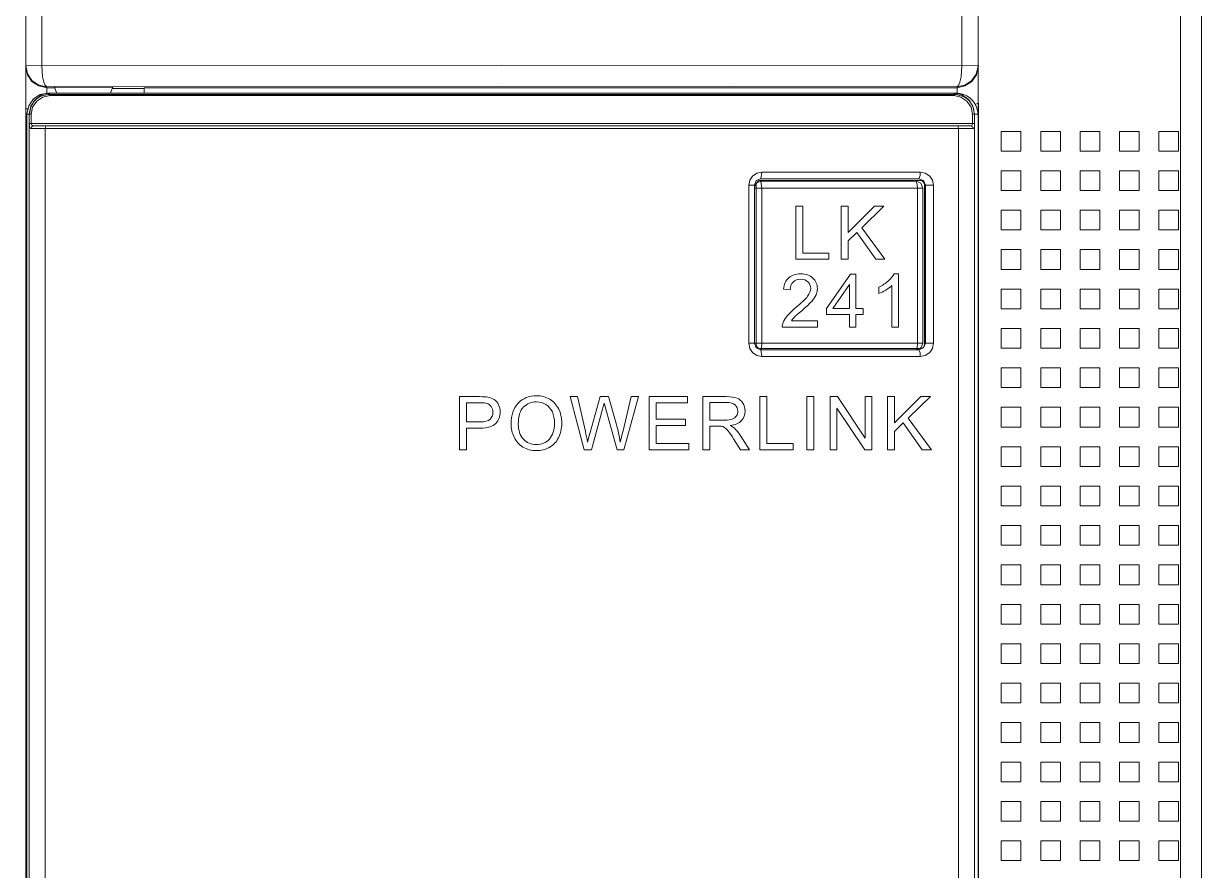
# Model space of a CAD drawing. Header units: millimetres. Extents: x 33157 to 59611, y -29750 to 1750.
# Drawn here: x 54240.39 to 54285.25, y 383.28 to 415.51 of the extents above; entities that cross this region are included whole.
import ezdxf

# ---------------------------------------------------------------- set-up
doc = ezdxf.new("R2010")
doc.units = ezdxf.units.MM
doc.layers.get('0').update_dxf_attribs({"lineweight": 18})

msp = doc.modelspace()

# ---------------------------------------------------------------- linework, layer by layer
at = {"lineweight": 9}
for p, q in [((54240.475, 478.392), (54240.475, 313.67)), ((54241.089, 478.392), (54241.089, 413.909)), ((54276.128, 478.392), (54276.128, 413.909)), ((54276.742, 478.392), (54276.742, 350.976)), ((54284.443, 474.177), (54284.443, 352.724)), ((54285.246, 473.374), (54285.246, 353.206)), ((54276.742, 413.909), (54276.742, 413.871)), ((54276.751, 413.909), (54276.751, 413.871)), ((54241.278, 413.106), (54241.278, 412.86)), ((54275.939, 413.106), (54275.939, 412.86)), ((54244.982, 413.068), (54244.982, 412.86)), ((54276.751, 412.482), (54276.751, 353.206)), ((54240.522, 412.057), (54240.522, 356.759)), ((54240.607, 412.057), (54240.607, 351.24)), ((54240.683, 412.057), (54240.683, 411.707)), ((54276.524, 412.057), (54276.524, 411.707)), ((54276.6, 412.057), (54276.6, 351.24)), ((54276.742, 412.057), (54276.742, 353.763)), ((54241.221, 411.509), (54241.221, 351.24)), ((54275.995, 411.509), (54275.995, 351.24)), ((54268.01, 409.354), (54268.01, 403.344)), ((54268.228, 409.354), (54268.228, 403.344)), ((54268.502, 409.25), (54268.502, 403.344)), ((54274.436, 409.25), (54274.436, 403.344)), ((54274.635, 409.25), (54274.635, 403.344)), ((54274.738, 409.354), (54274.738, 403.344)), ((54275.041, 409.354), (54275.041, 403.344))]:
    msp.add_line(p, q, dxfattribs=at)
for points in [[(54277.625, 410.654), (54278.375, 410.654), (54278.375, 411.404), (54277.625, 411.404)], [(54279.125, 410.654), (54279.875, 410.654), (54279.875, 411.404), (54279.125, 411.404)], [(54280.625, 410.654), (54281.375, 410.654), (54281.375, 411.404), (54280.625, 411.404)], [(54282.125, 410.654), (54282.875, 410.654), (54282.875, 411.404), (54282.125, 411.404)], [(54283.625, 410.654), (54284.375, 410.654), (54284.375, 411.404), (54283.625, 411.404)], [(54277.625, 409.154), (54278.375, 409.154), (54278.375, 409.904), (54277.625, 409.904)], [(54279.125, 409.154), (54279.875, 409.154), (54279.875, 409.904), (54279.125, 409.904)], [(54280.625, 409.154), (54281.375, 409.154), (54281.375, 409.904), (54280.625, 409.904)], [(54282.125, 409.154), (54282.875, 409.154), (54282.875, 409.904), (54282.125, 409.904)], [(54283.625, 409.154), (54284.375, 409.154), (54284.375, 409.904), (54283.625, 409.904)], [(54277.625, 407.654), (54278.375, 407.654), (54278.375, 408.404), (54277.625, 408.404)], [(54279.125, 407.654), (54279.875, 407.654), (54279.875, 408.404), (54279.125, 408.404)], [(54280.625, 407.654), (54281.375, 407.654), (54281.375, 408.404), (54280.625, 408.404)], [(54282.125, 407.654), (54282.875, 407.654), (54282.875, 408.404), (54282.125, 408.404)], [(54283.625, 407.654), (54284.375, 407.654), (54284.375, 408.404), (54283.625, 408.404)], [(54277.625, 406.154), (54278.375, 406.154), (54278.375, 406.904), (54277.625, 406.904)], [(54279.125, 406.154), (54279.875, 406.154), (54279.875, 406.904), (54279.125, 406.904)], [(54280.625, 406.154), (54281.375, 406.154), (54281.375, 406.904), (54280.625, 406.904)], [(54282.125, 406.154), (54282.875, 406.154), (54282.875, 406.904), (54282.125, 406.904)], [(54283.625, 406.154), (54284.375, 406.154), (54284.375, 406.904), (54283.625, 406.904)], [(54277.625, 404.654), (54278.375, 404.654), (54278.375, 405.404), (54277.625, 405.404)], [(54279.125, 404.654), (54279.875, 404.654), (54279.875, 405.404), (54279.125, 405.404)], [(54280.625, 404.654), (54281.375, 404.654), (54281.375, 405.404), (54280.625, 405.404)], [(54282.125, 404.654), (54282.875, 404.654), (54282.875, 405.404), (54282.125, 405.404)], [(54283.625, 404.654), (54284.375, 404.654), (54284.375, 405.404), (54283.625, 405.404)], [(54277.625, 403.154), (54278.375, 403.154), (54278.375, 403.904), (54277.625, 403.904)], [(54279.125, 403.154), (54279.875, 403.154), (54279.875, 403.904), (54279.125, 403.904)], [(54280.625, 403.154), (54281.375, 403.154), (54281.375, 403.904), (54280.625, 403.904)], [(54282.125, 403.154), (54282.875, 403.154), (54282.875, 403.904), (54282.125, 403.904)], [(54283.625, 403.154), (54284.375, 403.154), (54284.375, 403.904), (54283.625, 403.904)], [(54277.625, 401.654), (54278.375, 401.654), (54278.375, 402.404), (54277.625, 402.404)], [(54279.125, 401.654), (54279.875, 401.654), (54279.875, 402.404), (54279.125, 402.404)], [(54280.625, 401.654), (54281.375, 401.654), (54281.375, 402.404), (54280.625, 402.404)], [(54282.125, 401.654), (54282.875, 401.654), (54282.875, 402.404), (54282.125, 402.404)], [(54283.625, 401.654), (54284.375, 401.654), (54284.375, 402.404), (54283.625, 402.404)], [(54277.625, 400.154), (54278.375, 400.154), (54278.375, 400.904), (54277.625, 400.904)], [(54279.125, 400.154), (54279.875, 400.154), (54279.875, 400.904), (54279.125, 400.904)], [(54280.625, 400.154), (54281.375, 400.154), (54281.375, 400.904), (54280.625, 400.904)], [(54282.125, 400.154), (54282.875, 400.154), (54282.875, 400.904), (54282.125, 400.904)], [(54283.625, 400.154), (54284.375, 400.154), (54284.375, 400.904), (54283.625, 400.904)], [(54277.625, 398.654), (54278.375, 398.654), (54278.375, 399.404), (54277.625, 399.404)], [(54279.125, 398.654), (54279.875, 398.654), (54279.875, 399.404), (54279.125, 399.404)], [(54280.625, 398.654), (54281.375, 398.654), (54281.375, 399.404), (54280.625, 399.404)], [(54282.125, 398.654), (54282.875, 398.654), (54282.875, 399.404), (54282.125, 399.404)], [(54283.625, 398.654), (54284.375, 398.654), (54284.375, 399.404), (54283.625, 399.404)], [(54277.625, 397.154), (54278.375, 397.154), (54278.375, 397.904), (54277.625, 397.904)], [(54279.125, 397.154), (54279.875, 397.154), (54279.875, 397.904), (54279.125, 397.904)], [(54280.625, 397.154), (54281.375, 397.154), (54281.375, 397.904), (54280.625, 397.904)], [(54282.125, 397.154), (54282.875, 397.154), (54282.875, 397.904), (54282.125, 397.904)], [(54283.625, 397.154), (54284.375, 397.154), (54284.375, 397.904), (54283.625, 397.904)], [(54277.625, 395.654), (54278.375, 395.654), (54278.375, 396.404), (54277.625, 396.404)], [(54279.125, 395.654), (54279.875, 395.654), (54279.875, 396.404), (54279.125, 396.404)], [(54280.625, 395.654), (54281.375, 395.654), (54281.375, 396.404), (54280.625, 396.404)], [(54282.125, 395.654), (54282.875, 395.654), (54282.875, 396.404), (54282.125, 396.404)], [(54283.625, 395.654), (54284.375, 395.654), (54284.375, 396.404), (54283.625, 396.404)], [(54277.625, 394.154), (54278.375, 394.154), (54278.375, 394.904), (54277.625, 394.904)], [(54279.125, 394.154), (54279.875, 394.154), (54279.875, 394.904), (54279.125, 394.904)], [(54280.625, 394.154), (54281.375, 394.154), (54281.375, 394.904), (54280.625, 394.904)], [(54282.125, 394.154), (54282.875, 394.154), (54282.875, 394.904), (54282.125, 394.904)], [(54283.625, 394.154), (54284.375, 394.154), (54284.375, 394.904), (54283.625, 394.904)], [(54277.625, 392.654), (54278.375, 392.654), (54278.375, 393.404), (54277.625, 393.404)], [(54279.125, 392.654), (54279.875, 392.654), (54279.875, 393.404), (54279.125, 393.404)], [(54280.625, 392.654), (54281.375, 392.654), (54281.375, 393.404), (54280.625, 393.404)], [(54282.125, 392.654), (54282.875, 392.654), (54282.875, 393.404), (54282.125, 393.404)], [(54283.625, 392.654), (54284.375, 392.654), (54284.375, 393.404), (54283.625, 393.404)], [(54277.625, 391.154), (54278.375, 391.154), (54278.375, 391.904), (54277.625, 391.904)], [(54279.125, 391.154), (54279.875, 391.154), (54279.875, 391.904), (54279.125, 391.904)], [(54280.625, 391.154), (54281.375, 391.154), (54281.375, 391.904), (54280.625, 391.904)], [(54282.125, 391.154), (54282.875, 391.154), (54282.875, 391.904), (54282.125, 391.904)], [(54283.625, 391.154), (54284.375, 391.154), (54284.375, 391.904), (54283.625, 391.904)], [(54277.625, 389.654), (54278.375, 389.654), (54278.375, 390.404), (54277.625, 390.404)], [(54279.125, 389.654), (54279.875, 389.654), (54279.875, 390.404), (54279.125, 390.404)], [(54280.625, 389.654), (54281.375, 389.654), (54281.375, 390.404), (54280.625, 390.404)], [(54282.125, 389.654), (54282.875, 389.654), (54282.875, 390.404), (54282.125, 390.404)], [(54283.625, 389.654), (54284.375, 389.654), (54284.375, 390.404), (54283.625, 390.404)], [(54277.625, 388.154), (54278.375, 388.154), (54278.375, 388.904), (54277.625, 388.904)], [(54279.125, 388.154), (54279.875, 388.154), (54279.875, 388.904), (54279.125, 388.904)], [(54280.625, 388.154), (54281.375, 388.154), (54281.375, 388.904), (54280.625, 388.904)], [(54282.125, 388.154), (54282.875, 388.154), (54282.875, 388.904), (54282.125, 388.904)], [(54283.625, 388.154), (54284.375, 388.154), (54284.375, 388.904), (54283.625, 388.904)], [(54277.625, 386.654), (54278.375, 386.654), (54278.375, 387.404), (54277.625, 387.404)], [(54279.125, 386.654), (54279.875, 386.654), (54279.875, 387.404), (54279.125, 387.404)], [(54280.625, 386.654), (54281.375, 386.654), (54281.375, 387.404), (54280.625, 387.404)], [(54282.125, 386.654), (54282.875, 386.654), (54282.875, 387.404), (54282.125, 387.404)], [(54283.625, 386.654), (54284.375, 386.654), (54284.375, 387.404), (54283.625, 387.404)], [(54277.625, 385.154), (54278.375, 385.154), (54278.375, 385.904), (54277.625, 385.904)], [(54279.125, 385.154), (54279.875, 385.154), (54279.875, 385.904), (54279.125, 385.904)], [(54280.625, 385.154), (54281.375, 385.154), (54281.375, 385.904), (54280.625, 385.904)], [(54282.125, 385.154), (54282.875, 385.154), (54282.875, 385.904), (54282.125, 385.904)], [(54283.625, 385.154), (54284.375, 385.154), (54284.375, 385.904), (54283.625, 385.904)], [(54277.625, 383.654), (54278.375, 383.654), (54278.375, 384.404), (54277.625, 384.404)], [(54279.125, 383.654), (54279.875, 383.654), (54279.875, 384.404), (54279.125, 384.404)], [(54280.625, 383.654), (54281.375, 383.654), (54281.375, 384.404), (54280.625, 384.404)], [(54282.125, 383.654), (54282.875, 383.654), (54282.875, 384.404), (54282.125, 384.404)], [(54283.625, 383.654), (54284.375, 383.654), (54284.375, 384.404), (54283.625, 384.404)]]:
    msp.add_lwpolyline(points, close=True)
for points in [[(54258.608, 413.928), (54258.608, 413.928), (54240.475, 413.909), (54240.475, 413.909)], [(54240.541, 413.559), (54240.541, 413.559), (54240.475, 413.871), (54240.475, 413.871)], [(54258.608, 413.928), (54258.608, 413.928), (54276.742, 413.909), (54276.742, 413.909)], [(54241.278, 413.068), (54241.278, 413.068), (54240.976, 413.134), (54240.976, 413.134)], [(54258.608, 413.125), (54258.608, 413.125), (54241.278, 413.106), (54241.278, 413.106)], [(54275.939, 413.106), (54275.939, 413.106), (54258.608, 413.125), (54258.608, 413.125)], [(54241.316, 412.86), (54241.316, 412.86), (54275.92, 412.86), (54275.92, 412.86)], [(54275.825, 412.765), (54275.825, 412.765), (54241.392, 412.765), (54241.392, 412.765)], [(54241.401, 412.803), (54241.401, 412.803), (54275.816, 412.803), (54275.816, 412.803)], [(54241.571, 413.068), (54241.571, 413.068), (54241.278, 413.068), (54241.278, 413.068)], [(54241.344, 412.803), (54241.344, 412.803), (54241.325, 412.803), (54241.325, 412.803)], [(54241.344, 412.803), (54241.344, 412.803), (54241.382, 412.85), (54241.382, 412.85)], [(54241.344, 412.803), (54241.344, 412.803), (54241.401, 412.803), (54241.401, 412.803)], [(54241.382, 412.85), (54241.382, 412.85), (54241.41, 412.86), (54241.41, 412.86)], [(54241.392, 412.765), (54241.392, 412.765), (54241.401, 412.803), (54241.401, 412.803)], [(54243.792, 413.087), (54243.792, 413.087), (54241.571, 413.087), (54241.571, 413.087)], [(54241.571, 413.087), (54241.571, 413.087), (54241.666, 412.85), (54241.666, 412.85)], [(54243.697, 412.85), (54243.697, 412.85), (54243.792, 413.087), (54243.792, 413.087)], [(54243.792, 413.039), (54243.792, 413.039), (54244.982, 413.039), (54244.982, 413.039)], [(54275.939, 413.068), (54275.939, 413.068), (54244.982, 413.068), (54244.982, 413.068)], [(54275.835, 412.85), (54275.835, 412.85), (54275.806, 412.86), (54275.806, 412.86)], [(54275.816, 412.803), (54275.816, 412.803), (54275.844, 412.803), (54275.844, 412.803)], [(54275.825, 412.765), (54275.825, 412.765), (54275.816, 412.803), (54275.816, 412.803)], [(54275.872, 412.803), (54275.872, 412.803), (54275.835, 412.85), (54275.835, 412.85)], [(54275.844, 412.803), (54275.844, 412.803), (54275.872, 412.803), (54275.872, 412.803)], [(54275.91, 412.803), (54275.91, 412.803), (54275.872, 412.803), (54275.872, 412.803)], [(54240.475, 412.265), (54240.475, 412.265), (54240.551, 412.265), (54240.551, 412.265)], [(54276.628, 412.425), (54276.628, 412.425), (54276.742, 412.482), (54276.742, 412.482)], [(54240.522, 412.057), (54240.522, 412.057), (54240.683, 412.057), (54240.683, 412.057)], [(54276.524, 412.057), (54276.524, 412.057), (54276.742, 412.057), (54276.742, 412.057)], [(54240.664, 411.509), (54240.664, 411.509), (54276.553, 411.509), (54276.553, 411.509)], [(54240.683, 411.707), (54240.683, 411.707), (54276.6, 411.707), (54276.6, 411.707)], [(54240.758, 411.613), (54240.758, 411.613), (54276.458, 411.613), (54276.458, 411.613)], [(54240.617, 411.707), (54240.617, 411.707), (54240.683, 411.707), (54240.683, 411.707)], [(54241.24, 411.613), (54241.24, 411.613), (54241.221, 411.509), (54241.221, 411.509)], [(54275.967, 411.613), (54275.967, 411.613), (54275.995, 411.509), (54275.995, 411.509)], [(54268.474, 409.6), (54268.474, 409.6), (54274.483, 409.6), (54274.483, 409.6)], [(54268.511, 409.855), (54268.511, 409.855), (54268.474, 409.6), (54268.474, 409.6)], [(54268.511, 409.855), (54268.511, 409.855), (54274.54, 409.855), (54274.54, 409.855)], [(54268.01, 409.354), (54268.01, 409.354), (54268.228, 409.354), (54268.228, 409.354)], [(54268.228, 409.25), (54268.228, 409.25), (54274.635, 409.25), (54274.635, 409.25)], [(54274.379, 409.505), (54274.379, 409.505), (54268.474, 409.505), (54268.474, 409.505)], [(54268.502, 409.25), (54268.502, 409.25), (54268.474, 409.505), (54268.474, 409.505)], [(54275.041, 409.354), (54275.041, 409.354), (54274.738, 409.354), (54274.738, 409.354)], [(54268.01, 403.344), (54268.01, 403.344), (54268.228, 403.344), (54268.228, 403.344)], [(54268.228, 403.344), (54268.228, 403.344), (54274.635, 403.344), (54274.635, 403.344)], [(54268.502, 403.344), (54268.502, 403.344), (54268.492, 403.165), (54268.492, 403.165)], [(54274.436, 403.344), (54274.436, 403.344), (54274.417, 403.165), (54274.417, 403.165)], [(54275.041, 403.344), (54275.041, 403.344), (54274.738, 403.344), (54274.738, 403.344)], [(54274.483, 403.089), (54274.483, 403.089), (54268.474, 403.089), (54268.474, 403.089)], [(54268.474, 403.089), (54268.474, 403.089), (54274.379, 403.089), (54274.379, 403.089)], [(54268.492, 403.165), (54268.492, 403.165), (54268.474, 403.089), (54268.474, 403.089)], [(54268.511, 402.844), (54268.511, 402.844), (54268.474, 403.089), (54268.474, 403.089)], [(54274.54, 402.844), (54274.54, 402.844), (54268.511, 402.844), (54268.511, 402.844)], [(54274.398, 403.099), (54274.398, 403.099), (54274.379, 403.089), (54274.379, 403.089)], [(54274.417, 403.165), (54274.417, 403.165), (54274.398, 403.099), (54274.398, 403.099)]]:
    msp.add_open_spline(points, degree=3, dxfattribs=at)
for points, knots in [([(54240.475, 413.909), (54240.475, 413.909), (54240.541, 413.597), (54240.541, 413.597), (54240.541, 413.597), (54240.711, 413.342), (54240.711, 413.342), (54240.711, 413.342), (54240.976, 413.162), (54240.976, 413.162), (54240.976, 413.162), (54241.278, 413.106), (54241.278, 413.106)], [0, 0, 0, 0, 149555.89846, 149555.89846, 149555.89846, 299111.79692, 299111.79692, 299111.79692, 448667.69538, 448667.69538, 448667.69538, 598223.593841, 598223.593841, 598223.593841, 598223.593841]), ([(54240.541, 413.559), (54240.541, 413.559), (54240.711, 413.304), (54240.711, 413.304), (54240.711, 413.304), (54240.976, 413.134), (54240.976, 413.134)], [0, 0, 0, 0, 168660.752947, 168660.752947, 168660.752947, 337321.505894, 337321.505894, 337321.505894, 337321.505894]), ([(54241.278, 413.106), (54241.278, 413.106), (54241.203, 413.181), (54241.203, 413.181), (54241.203, 413.181), (54241.165, 413.276), (54241.165, 413.276), (54241.165, 413.276), (54241.117, 413.484), (54241.117, 413.484), (54241.117, 413.484), (54241.089, 413.909), (54241.089, 413.909)], [0, 0, 0, 0, 149557.893324, 149557.893324, 149557.893324, 299115.786647, 299115.786647, 299115.786647, 448673.679971, 448673.679971, 448673.679971, 598231.573295, 598231.573295, 598231.573295, 598231.573295]), ([(54275.939, 413.068), (54275.939, 413.068), (54276.241, 413.134), (54276.241, 413.134), (54276.241, 413.134), (54276.506, 413.304), (54276.506, 413.304), (54276.506, 413.304), (54276.676, 413.559), (54276.676, 413.559), (54276.676, 413.559), (54276.742, 413.871), (54276.742, 413.871)], [0, 0, 0, 0, 149654.997707, 149654.997707, 149654.997707, 299309.995414, 299309.995414, 299309.995414, 448964.993121, 448964.993121, 448964.993121, 598619.990828, 598619.990828, 598619.990828, 598619.990828]), ([(54275.939, 413.106), (54275.939, 413.106), (54276.231, 413.162), (54276.231, 413.162), (54276.231, 413.162), (54276.487, 413.332), (54276.487, 413.332), (54276.487, 413.332), (54276.666, 413.578), (54276.666, 413.578), (54276.666, 413.578), (54276.742, 413.871), (54276.742, 413.871)], [0, 0, 0, 0, 149654.948535, 149654.948535, 149654.948535, 299309.897071, 299309.897071, 299309.897071, 448964.845606, 448964.845606, 448964.845606, 598619.794142, 598619.794142, 598619.794142, 598619.794142]), ([(54276.128, 413.909), (54276.128, 413.909), (54276.099, 413.484), (54276.099, 413.484), (54276.099, 413.484), (54276.052, 413.276), (54276.052, 413.276), (54276.052, 413.276), (54276.014, 413.172), (54276.014, 413.172), (54276.014, 413.172), (54275.939, 413.106), (54275.939, 413.106)], [0, 0, 0, 0, 149653.797498, 149653.797498, 149653.797498, 299307.594996, 299307.594996, 299307.594996, 448961.392494, 448961.392494, 448961.392494, 598615.189992, 598615.189992, 598615.189992, 598615.189992]), ([(54241.41, 412.86), (54241.41, 412.86), (54241.108, 412.803), (54241.108, 412.803), (54241.108, 412.803), (54240.843, 412.624), (54240.843, 412.624), (54240.843, 412.624), (54240.673, 412.369), (54240.673, 412.369), (54240.673, 412.369), (54240.607, 412.057), (54240.607, 412.057)], [0, 0, 0, 0, 149557.648392, 149557.648392, 149557.648392, 299115.296784, 299115.296784, 299115.296784, 448672.945176, 448672.945176, 448672.945176, 598230.593568, 598230.593568, 598230.593568, 598230.593568]), ([(54240.617, 412.057), (54240.617, 412.057), (54240.664, 412.34), (54240.664, 412.34), (54240.664, 412.34), (54240.815, 412.586), (54240.815, 412.586), (54240.815, 412.586), (54241.042, 412.747), (54241.042, 412.747), (54241.042, 412.747), (54241.325, 412.803), (54241.325, 412.803)], [0, 0, 0, 0, 149557.677217, 149557.677217, 149557.677217, 299115.354433, 299115.354433, 299115.354433, 448673.03165, 448673.03165, 448673.03165, 598230.708867, 598230.708867, 598230.708867, 598230.708867]), ([(54241.392, 412.765), (54241.392, 412.765), (54241.127, 412.709), (54241.127, 412.709), (54241.127, 412.709), (54240.9, 412.558), (54240.9, 412.558), (54240.9, 412.558), (54240.74, 412.331), (54240.74, 412.331), (54240.74, 412.331), (54240.683, 412.057), (54240.683, 412.057)], [0, 0, 0, 0, 149557.940825, 149557.940825, 149557.940825, 299115.88165, 299115.88165, 299115.88165, 448673.822475, 448673.822475, 448673.822475, 598231.7633, 598231.7633, 598231.7633, 598231.7633]), ([(54241.316, 412.86), (54241.316, 412.86), (54241.023, 412.803), (54241.023, 412.803), (54241.023, 412.803), (54240.768, 412.643), (54240.768, 412.643)], [0, 0, 0, 0, 168662.535996, 168662.535996, 168662.535996, 337325.071993, 337325.071993, 337325.071993, 337325.071993]), ([(54276.6, 412.057), (54276.6, 412.057), (54276.543, 412.369), (54276.543, 412.369), (54276.543, 412.369), (54276.373, 412.624), (54276.373, 412.624), (54276.373, 412.624), (54276.109, 412.803), (54276.109, 412.803), (54276.109, 412.803), (54275.806, 412.86), (54275.806, 412.86)], [0, 0, 0, 0, 149655.950209, 149655.950209, 149655.950209, 299311.900418, 299311.900418, 299311.900418, 448967.850627, 448967.850627, 448967.850627, 598623.800836, 598623.800836, 598623.800836, 598623.800836]), ([(54276.524, 412.057), (54276.524, 412.057), (54276.477, 412.331), (54276.477, 412.331), (54276.477, 412.331), (54276.317, 412.558), (54276.317, 412.558), (54276.317, 412.558), (54276.09, 412.709), (54276.09, 412.709), (54276.09, 412.709), (54275.825, 412.765), (54275.825, 412.765)], [0, 0, 0, 0, 149655.960314, 149655.960314, 149655.960314, 299311.920628, 299311.920628, 299311.920628, 448967.880941, 448967.880941, 448967.880941, 598623.841255, 598623.841255, 598623.841255, 598623.841255]), ([(54275.91, 412.803), (54275.91, 412.803), (54276.184, 412.737), (54276.184, 412.737), (54276.184, 412.737), (54276.411, 412.576), (54276.411, 412.576), (54276.411, 412.576), (54276.553, 412.331), (54276.553, 412.331), (54276.553, 412.331), (54276.6, 412.057), (54276.6, 412.057)], [0, 0, 0, 0, 149655.711407, 149655.711407, 149655.711407, 299311.422814, 299311.422814, 299311.422814, 448967.134221, 448967.134221, 448967.134221, 598622.845628, 598622.845628, 598622.845628, 598622.845628]), ([(54276.742, 412.057), (54276.742, 412.057), (54276.723, 412.198), (54276.723, 412.198), (54276.723, 412.198), (54276.685, 412.331), (54276.685, 412.331), (54276.685, 412.331), (54276.619, 412.463), (54276.619, 412.463), (54276.619, 412.463), (54276.534, 412.576), (54276.534, 412.576), (54276.534, 412.576), (54276.439, 412.671), (54276.439, 412.671), (54276.439, 412.671), (54276.317, 412.756), (54276.317, 412.756), (54276.317, 412.756), (54276.194, 412.813), (54276.194, 412.813), (54276.194, 412.813), (54276.052, 412.85), (54276.052, 412.85), (54276.052, 412.85), (54275.92, 412.86), (54275.92, 412.86)], [0, 0, 0, 0, 139058.611844, 139058.611844, 139058.611844, 278117.223689, 278117.223689, 278117.223689, 417175.835533, 417175.835533, 417175.835533, 556234.447377, 556234.447377, 556234.447377, 695293.059222, 695293.059222, 695293.059222, 834351.671066, 834351.671066, 834351.671066, 973410.28291, 973410.28291, 973410.28291, 1112468.894755, 1112468.894755, 1112468.894755, 1251527.506599, 1251527.506599, 1251527.506599, 1251527.506599]), ([(54240.522, 412.057), (54240.522, 412.057), (54240.588, 412.378), (54240.588, 412.378), (54240.588, 412.378), (54240.768, 412.643), (54240.768, 412.643)], [0, 0, 0, 0, 168662.012401, 168662.012401, 168662.012401, 337324.024802, 337324.024802, 337324.024802, 337324.024802]), ([(54240.617, 411.707), (54240.617, 411.707), (54240.617, 411.594), (54240.617, 411.594), (54240.617, 411.594), (54240.626, 411.546), (54240.626, 411.546), (54240.626, 411.546), (54240.664, 411.509), (54240.664, 411.509)], [0, 0, 0, 0, 155995.310716, 155995.310716, 155995.310716, 311990.621432, 311990.621432, 311990.621432, 467985.932148, 467985.932148, 467985.932148, 467985.932148]), ([(54240.758, 411.613), (54240.758, 411.613), (54240.692, 411.575), (54240.692, 411.575), (54240.692, 411.575), (54240.664, 411.509), (54240.664, 411.509)], [0, 0, 0, 0, 168663.679671, 168663.679671, 168663.679671, 337327.359341, 337327.359341, 337327.359341, 337327.359341]), ([(54240.683, 411.707), (54240.683, 411.707), (54240.702, 411.641), (54240.702, 411.641), (54240.702, 411.641), (54240.758, 411.613), (54240.758, 411.613)], [0, 0, 0, 0, 168663.600963, 168663.600963, 168663.600963, 337327.201927, 337327.201927, 337327.201927, 337327.201927]), ([(54276.458, 411.613), (54276.458, 411.613), (54276.515, 411.641), (54276.515, 411.641), (54276.515, 411.641), (54276.524, 411.707), (54276.524, 411.707)], [0, 0, 0, 0, 168775.358152, 168775.358152, 168775.358152, 337550.716304, 337550.716304, 337550.716304, 337550.716304]), ([(54276.458, 411.613), (54276.458, 411.613), (54276.524, 411.575), (54276.524, 411.575), (54276.524, 411.575), (54276.553, 411.509), (54276.553, 411.509)], [0, 0, 0, 0, 168775.471452, 168775.471452, 168775.471452, 337550.942904, 337550.942904, 337550.942904, 337550.942904]), ([(54276.553, 411.509), (54276.553, 411.509), (54276.591, 411.546), (54276.591, 411.546), (54276.591, 411.546), (54276.6, 411.594), (54276.6, 411.594), (54276.6, 411.594), (54276.6, 411.707), (54276.6, 411.707)], [0, 0, 0, 0, 156099.232645, 156099.232645, 156099.232645, 312198.465291, 312198.465291, 312198.465291, 468297.697936, 468297.697936, 468297.697936, 468297.697936]), ([(54268.01, 409.354), (54268.01, 409.354), (54268.048, 409.543), (54268.048, 409.543), (54268.048, 409.543), (54268.152, 409.704), (54268.152, 409.704), (54268.152, 409.704), (54268.313, 409.817), (54268.313, 409.817), (54268.313, 409.817), (54268.511, 409.855), (54268.511, 409.855)], [0, 0, 0, 0, 149637.409555, 149637.409555, 149637.409555, 299274.81911, 299274.81911, 299274.81911, 448912.228664, 448912.228664, 448912.228664, 598549.638219, 598549.638219, 598549.638219, 598549.638219]), ([(54268.474, 409.6), (54268.474, 409.6), (54268.294, 409.534), (54268.294, 409.534), (54268.294, 409.534), (54268.228, 409.354), (54268.228, 409.354)], [0, 0, 0, 0, 168752.8977, 168752.8977, 168752.8977, 337505.7954, 337505.7954, 337505.7954, 337505.7954]), ([(54274.54, 409.855), (54274.54, 409.855), (54274.531, 409.723), (54274.531, 409.723), (54274.531, 409.723), (54274.483, 409.6), (54274.483, 409.6)], [0, 0, 0, 0, 168771.992824, 168771.992824, 168771.992824, 337543.985648, 337543.985648, 337543.985648, 337543.985648]), ([(54274.738, 409.354), (54274.738, 409.354), (54274.663, 409.534), (54274.663, 409.534), (54274.663, 409.534), (54274.483, 409.6), (54274.483, 409.6)], [0, 0, 0, 0, 168772.698376, 168772.698376, 168772.698376, 337545.396751, 337545.396751, 337545.396751, 337545.396751]), ([(54274.54, 409.855), (54274.54, 409.855), (54274.729, 409.817), (54274.729, 409.817), (54274.729, 409.817), (54274.899, 409.704), (54274.899, 409.704), (54274.899, 409.704), (54275.003, 409.543), (54275.003, 409.543), (54275.003, 409.543), (54275.041, 409.354), (54275.041, 409.354)], [0, 0, 0, 0, 149655.717513, 149655.717513, 149655.717513, 299311.435027, 299311.435027, 299311.435027, 448967.15254, 448967.15254, 448967.15254, 598622.870054, 598622.870054, 598622.870054, 598622.870054]), ([(54268.474, 409.505), (54268.474, 409.505), (54268.313, 409.449), (54268.313, 409.449), (54268.313, 409.449), (54268.228, 409.307), (54268.228, 409.307)], [0, 0, 0, 0, 168753.084672, 168753.084672, 168753.084672, 337506.169343, 337506.169343, 337506.169343, 337506.169343]), ([(54274.635, 409.25), (54274.635, 409.25), (54274.559, 409.43), (54274.559, 409.43), (54274.559, 409.43), (54274.379, 409.505), (54274.379, 409.505)], [0, 0, 0, 0, 168772.532278, 168772.532278, 168772.532278, 337545.064555, 337545.064555, 337545.064555, 337545.064555]), ([(54274.436, 409.25), (54274.436, 409.25), (54274.427, 409.383), (54274.427, 409.383), (54274.427, 409.383), (54274.379, 409.505), (54274.379, 409.505)], [0, 0, 0, 0, 168772.290848, 168772.290848, 168772.290848, 337544.581696, 337544.581696, 337544.581696, 337544.581696]), ([(54268.511, 402.844), (54268.511, 402.844), (54268.313, 402.881), (54268.313, 402.881), (54268.313, 402.881), (54268.152, 402.985), (54268.152, 402.985), (54268.152, 402.985), (54268.048, 403.146), (54268.048, 403.146), (54268.048, 403.146), (54268.01, 403.344), (54268.01, 403.344)], [0, 0, 0, 0, 149646.662496, 149646.662496, 149646.662496, 299293.324992, 299293.324992, 299293.324992, 448939.987488, 448939.987488, 448939.987488, 598586.649985, 598586.649985, 598586.649985, 598586.649985]), ([(54268.228, 403.344), (54268.228, 403.344), (54268.294, 403.165), (54268.294, 403.165), (54268.294, 403.165), (54268.474, 403.089), (54268.474, 403.089)], [0, 0, 0, 0, 168762.669472, 168762.669472, 168762.669472, 337525.338944, 337525.338944, 337525.338944, 337525.338944]), ([(54274.379, 403.089), (54274.379, 403.089), (54274.559, 403.165), (54274.559, 403.165), (54274.559, 403.165), (54274.635, 403.344), (54274.635, 403.344)], [0, 0, 0, 0, 168782.149655, 168782.149655, 168782.149655, 337564.29931, 337564.29931, 337564.29931, 337564.29931]), ([(54274.483, 403.089), (54274.483, 403.089), (54274.663, 403.165), (54274.663, 403.165), (54274.663, 403.165), (54274.738, 403.344), (54274.738, 403.344)], [0, 0, 0, 0, 168782.47412, 168782.47412, 168782.47412, 337564.948239, 337564.948239, 337564.948239, 337564.948239]), ([(54275.041, 403.344), (54275.041, 403.344), (54275.003, 403.146), (54275.003, 403.146), (54275.003, 403.146), (54274.899, 402.985), (54274.899, 402.985), (54274.899, 402.985), (54274.729, 402.881), (54274.729, 402.881), (54274.729, 402.881), (54274.54, 402.844), (54274.54, 402.844)], [0, 0, 0, 0, 149664.977719, 149664.977719, 149664.977719, 299329.955439, 299329.955439, 299329.955439, 448994.933158, 448994.933158, 448994.933158, 598659.910877, 598659.910877, 598659.910877, 598659.910877]), ([(54274.54, 402.844), (54274.54, 402.844), (54274.531, 402.976), (54274.531, 402.976), (54274.531, 402.976), (54274.483, 403.089), (54274.483, 403.089)], [0, 0, 0, 0, 168782.509258, 168782.509258, 168782.509258, 337565.018517, 337565.018517, 337565.018517, 337565.018517])]:
    msp.add_open_spline(points, degree=3, knots=knots, dxfattribs=at)
for points, knots in [([(54268.432, 409.536), (54268.432, 409.536), (54274.558, 409.536), (54274.558, 409.536), (54274.633, 409.536), (54274.695, 409.464), (54274.695, 409.376), (54274.695, 409.376), (54274.695, 403.296), (54274.695, 403.296), (54274.695, 403.208), (54274.633, 403.136), (54274.558, 403.136), (54274.558, 403.136), (54268.432, 403.136), (54268.432, 403.136), (54268.357, 403.136), (54268.295, 403.208), (54268.295, 403.296), (54268.295, 403.296), (54268.295, 409.376), (54268.295, 409.376), (54268.295, 409.464), (54268.357, 409.536), (54268.432, 409.536)], [0, 0, 0, 0, 140081.753271, 140081.753271, 140081.753271, 280163.506543, 280163.506543, 280163.506543, 420245.259814, 420245.259814, 420245.259814, 560327.013086, 560327.013086, 560327.013086, 700408.766357, 700408.766357, 700408.766357, 840490.519629, 840490.519629, 840490.519629, 980572.2729, 980572.2729, 980572.2729, 1120654.026171, 1120654.026171, 1120654.026171, 1120654.026171]), ([(54269.797, 406.538), (54269.797, 406.538), (54269.797, 408.559), (54269.797, 408.559), (54269.797, 408.559), (54270.065, 408.559), (54270.065, 408.559), (54270.065, 408.559), (54270.065, 406.775), (54270.065, 406.775), (54270.065, 406.775), (54271.058, 406.775), (54271.058, 406.775), (54271.058, 406.775), (54271.058, 406.538), (54271.058, 406.538), (54271.058, 406.538), (54269.797, 406.538), (54269.797, 406.538)], [0, 0, 0, 0, 143270.717759, 143270.717759, 143270.717759, 286541.435519, 286541.435519, 286541.435519, 429812.153278, 429812.153278, 429812.153278, 573082.871037, 573082.871037, 573082.871037, 716353.588797, 716353.588797, 716353.588797, 859624.306556, 859624.306556, 859624.306556, 859624.306556]), ([(54271.523, 406.538), (54271.523, 406.538), (54271.523, 408.559), (54271.523, 408.559), (54271.523, 408.559), (54271.791, 408.559), (54271.791, 408.559), (54271.791, 408.559), (54271.791, 407.557), (54271.791, 407.557), (54271.791, 407.557), (54272.795, 408.559), (54272.795, 408.559), (54272.795, 408.559), (54273.157, 408.559), (54273.157, 408.559), (54273.157, 408.559), (54272.309, 407.739), (54272.309, 407.739), (54272.309, 407.739), (54273.194, 406.538), (54273.194, 406.538), (54273.194, 406.538), (54272.841, 406.538), (54272.841, 406.538), (54272.841, 406.538), (54272.122, 407.558), (54272.122, 407.558), (54272.122, 407.558), (54271.791, 407.238), (54271.791, 407.238), (54271.791, 407.238), (54271.791, 406.538), (54271.791, 406.538), (54271.791, 406.538), (54271.523, 406.538), (54271.523, 406.538)], [0, 0, 0, 0, 136901.402316, 136901.402316, 136901.402316, 273802.804632, 273802.804632, 273802.804632, 410704.206948, 410704.206948, 410704.206948, 547605.609265, 547605.609265, 547605.609265, 684507.011581, 684507.011581, 684507.011581, 821408.413897, 821408.413897, 821408.413897, 958309.816213, 958309.816213, 958309.816213, 1095211.218529, 1095211.218529, 1095211.218529, 1232112.620845, 1232112.620845, 1232112.620845, 1369014.023161, 1369014.023161, 1369014.023161, 1505915.425477, 1505915.425477, 1505915.425477, 1642816.827794, 1642816.827794, 1642816.827794, 1642816.827794]), ([(54270.623, 404.192), (54270.623, 404.192), (54270.623, 403.955), (54270.623, 403.955), (54270.623, 403.955), (54269.286, 403.955), (54269.286, 403.955), (54269.284, 404.015), (54269.294, 404.072), (54269.315, 404.128), (54269.349, 404.218), (54269.404, 404.308), (54269.48, 404.396), (54269.556, 404.484), (54269.664, 404.586), (54269.804, 404.701), (54270.023, 404.881), (54270.172, 405.024), (54270.249, 405.129), (54270.327, 405.234), (54270.366, 405.334), (54270.366, 405.428), (54270.366, 405.526), (54270.331, 405.609), (54270.261, 405.677), (54270.19, 405.744), (54270.098, 405.778), (54269.985, 405.778), (54269.865, 405.778), (54269.769, 405.742), (54269.697, 405.671), (54269.625, 405.6), (54269.589, 405.501), (54269.588, 405.375), (54269.588, 405.375), (54269.334, 405.4), (54269.334, 405.4), (54269.351, 405.59), (54269.417, 405.735), (54269.531, 405.835), (54269.645, 405.934), (54269.798, 405.984), (54269.99, 405.984), (54270.184, 405.984), (54270.338, 405.93), (54270.451, 405.823), (54270.564, 405.715), (54270.62, 405.581), (54270.62, 405.422), (54270.62, 405.342), (54270.604, 405.262), (54270.571, 405.184), (54270.538, 405.105), (54270.483, 405.023), (54270.406, 404.937), (54270.329, 404.851), (54270.201, 404.732), (54270.024, 404.581), (54269.874, 404.456), (54269.779, 404.371), (54269.736, 404.327), (54269.694, 404.282), (54269.659, 404.237), (54269.631, 404.192), (54269.631, 404.192), (54270.623, 404.192), (54270.623, 404.192)], [0, 0, 0, 0, 134003.859962, 134003.859962, 134003.859962, 268007.719924, 268007.719924, 268007.719924, 402011.579887, 402011.579887, 402011.579887, 536015.439849, 536015.439849, 536015.439849, 670019.299811, 670019.299811, 670019.299811, 804023.159773, 804023.159773, 804023.159773, 938027.019735, 938027.019735, 938027.019735, 1072030.879697, 1072030.879697, 1072030.879697, 1206034.73966, 1206034.73966, 1206034.73966, 1340038.599622, 1340038.599622, 1340038.599622, 1474042.459584, 1474042.459584, 1474042.459584, 1608046.319546, 1608046.319546, 1608046.319546, 1742050.179508, 1742050.179508, 1742050.179508, 1876054.03947, 1876054.03947, 1876054.03947, 2010057.899433, 2010057.899433, 2010057.899433, 2144061.759395, 2144061.759395, 2144061.759395, 2278065.619357, 2278065.619357, 2278065.619357, 2412069.479319, 2412069.479319, 2412069.479319, 2546073.339281, 2546073.339281, 2546073.339281, 2680077.199244, 2680077.199244, 2680077.199244, 2814081.059206, 2814081.059206, 2814081.059206, 2948084.919168, 2948084.919168, 2948084.919168, 2948084.919168]), ([(54271.842, 403.955), (54271.842, 403.955), (54271.842, 404.438), (54271.842, 404.438), (54271.842, 404.438), (54270.964, 404.438), (54270.964, 404.438), (54270.964, 404.438), (54270.964, 404.666), (54270.964, 404.666), (54270.964, 404.666), (54271.887, 405.976), (54271.887, 405.976), (54271.887, 405.976), (54272.09, 405.976), (54272.09, 405.976), (54272.09, 405.976), (54272.09, 404.666), (54272.09, 404.666), (54272.09, 404.666), (54272.364, 404.666), (54272.364, 404.666), (54272.364, 404.666), (54272.364, 404.438), (54272.364, 404.438), (54272.364, 404.438), (54272.09, 404.438), (54272.09, 404.438), (54272.09, 404.438), (54272.09, 403.955), (54272.09, 403.955), (54272.09, 403.955), (54271.842, 403.955), (54271.842, 403.955)], [0, 0, 0, 0, 137503.693251, 137503.693251, 137503.693251, 275007.386502, 275007.386502, 275007.386502, 412511.079753, 412511.079753, 412511.079753, 550014.773004, 550014.773004, 550014.773004, 687518.466255, 687518.466255, 687518.466255, 825022.159506, 825022.159506, 825022.159506, 962525.852757, 962525.852757, 962525.852757, 1100029.546008, 1100029.546008, 1100029.546008, 1237533.23926, 1237533.23926, 1237533.23926, 1375036.932511, 1375036.932511, 1375036.932511, 1512540.625762, 1512540.625762, 1512540.625762, 1512540.625762]), ([(54273.706, 403.955), (54273.706, 403.955), (54273.458, 403.955), (54273.458, 403.955), (54273.458, 403.955), (54273.458, 405.536), (54273.458, 405.536), (54273.398, 405.479), (54273.32, 405.422), (54273.223, 405.365), (54273.126, 405.308), (54273.038, 405.265), (54272.961, 405.237), (54272.961, 405.237), (54272.961, 405.477), (54272.961, 405.477), (54273.1, 405.542), (54273.221, 405.621), (54273.325, 405.714), (54273.429, 405.807), (54273.503, 405.897), (54273.546, 405.984), (54273.546, 405.984), (54273.706, 405.984), (54273.706, 405.984), (54273.706, 405.984), (54273.706, 403.955), (54273.706, 403.955)], [0, 0, 0, 0, 139057.23405, 139057.23405, 139057.23405, 278114.468101, 278114.468101, 278114.468101, 417171.702151, 417171.702151, 417171.702151, 556228.936201, 556228.936201, 556228.936201, 695286.170251, 695286.170251, 695286.170251, 834343.404302, 834343.404302, 834343.404302, 973400.638352, 973400.638352, 973400.638352, 1112457.872402, 1112457.872402, 1112457.872402, 1251515.106453, 1251515.106453, 1251515.106453, 1251515.106453]), ([(54271.842, 404.666), (54271.842, 404.666), (54271.842, 405.575), (54271.842, 405.575), (54271.842, 405.575), (54271.208, 404.666), (54271.208, 404.666), (54271.208, 404.666), (54271.842, 404.666), (54271.842, 404.666)], [0, 0, 0, 0, 156091.152894, 156091.152894, 156091.152894, 312182.305787, 312182.305787, 312182.305787, 468273.458681, 468273.458681, 468273.458681, 468273.458681]), ([(54266.254, 399.289), (54266.254, 399.289), (54266.254, 401.31), (54266.254, 401.31), (54266.254, 401.31), (54267.15, 401.31), (54267.15, 401.31), (54267.33, 401.31), (54267.467, 401.292), (54267.561, 401.255), (54267.654, 401.219), (54267.729, 401.155), (54267.785, 401.063), (54267.841, 400.972), (54267.869, 400.87), (54267.869, 400.759), (54267.869, 400.616), (54267.822, 400.495), (54267.729, 400.396), (54267.637, 400.298), (54267.494, 400.236), (54267.3, 400.209), (54267.371, 400.175), (54267.425, 400.141), (54267.461, 400.109), (54267.539, 400.037), (54267.613, 399.947), (54267.682, 399.839), (54267.682, 399.839), (54268.032, 399.289), (54268.032, 399.289), (54268.032, 399.289), (54267.698, 399.289), (54267.698, 399.289), (54267.698, 399.289), (54267.431, 399.71), (54267.431, 399.71), (54267.353, 399.831), (54267.289, 399.924), (54267.238, 399.989), (54267.188, 400.053), (54267.142, 400.098), (54267.102, 400.124), (54267.063, 400.149), (54267.022, 400.167), (54266.981, 400.177), (54266.951, 400.183), (54266.901, 400.187), (54266.832, 400.187), (54266.832, 400.187), (54266.523, 400.187), (54266.523, 400.187), (54266.523, 400.187), (54266.523, 399.289), (54266.523, 399.289), (54266.523, 399.289), (54266.254, 399.289), (54266.254, 399.289)], [0, 0, 0, 0, 134561.316849, 134561.316849, 134561.316849, 269122.633698, 269122.633698, 269122.633698, 403683.950548, 403683.950548, 403683.950548, 538245.267397, 538245.267397, 538245.267397, 672806.584246, 672806.584246, 672806.584246, 807367.901095, 807367.901095, 807367.901095, 941929.217944, 941929.217944, 941929.217944, 1076490.534793, 1076490.534793, 1076490.534793, 1211051.851643, 1211051.851643, 1211051.851643, 1345613.168492, 1345613.168492, 1345613.168492, 1480174.485341, 1480174.485341, 1480174.485341, 1614735.80219, 1614735.80219, 1614735.80219, 1749297.119039, 1749297.119039, 1749297.119039, 1883858.435888, 1883858.435888, 1883858.435888, 2018419.752738, 2018419.752738, 2018419.752738, 2152981.069587, 2152981.069587, 2152981.069587, 2287542.386436, 2287542.386436, 2287542.386436, 2422103.703285, 2422103.703285, 2422103.703285, 2556665.020134, 2556665.020134, 2556665.020134, 2556665.020134]), ([(54256.998, 399.289), (54256.998, 399.289), (54256.998, 401.31), (54256.998, 401.31), (54256.998, 401.31), (54257.761, 401.31), (54257.761, 401.31), (54257.895, 401.31), (54257.997, 401.303), (54258.068, 401.291), (54258.168, 401.274), (54258.251, 401.243), (54258.318, 401.196), (54258.385, 401.15), (54258.44, 401.085), (54258.48, 401.002), (54258.521, 400.919), (54258.542, 400.827), (54258.542, 400.727), (54258.542, 400.555), (54258.487, 400.41), (54258.377, 400.292), (54258.268, 400.172), (54258.07, 400.113), (54257.784, 400.113), (54257.784, 400.113), (54257.266, 400.113), (54257.266, 400.113), (54257.266, 400.113), (54257.266, 399.289), (54257.266, 399.289), (54257.266, 399.289), (54256.998, 399.289), (54256.998, 399.289)], [0, 0, 0, 0, 137472.894143, 137472.894143, 137472.894143, 274945.788286, 274945.788286, 274945.788286, 412418.682429, 412418.682429, 412418.682429, 549891.576572, 549891.576572, 549891.576572, 687364.470715, 687364.470715, 687364.470715, 824837.364858, 824837.364858, 824837.364858, 962310.259001, 962310.259001, 962310.259001, 1099783.153145, 1099783.153145, 1099783.153145, 1237256.047288, 1237256.047288, 1237256.047288, 1374728.941431, 1374728.941431, 1374728.941431, 1512201.835574, 1512201.835574, 1512201.835574, 1512201.835574]), ([(54257.266, 400.35), (54257.266, 400.35), (54257.788, 400.35), (54257.788, 400.35), (54257.961, 400.35), (54258.083, 400.382), (54258.156, 400.447), (54258.229, 400.511), (54258.265, 400.601), (54258.265, 400.719), (54258.265, 400.803), (54258.244, 400.875), (54258.201, 400.935), (54258.158, 400.996), (54258.102, 401.036), (54258.032, 401.055), (54257.987, 401.067), (54257.904, 401.073), (54257.783, 401.073), (54257.783, 401.073), (54257.266, 401.073), (54257.266, 401.073), (54257.266, 401.073), (54257.266, 400.35), (54257.266, 400.35)], [0, 0, 0, 0, 140064.090563, 140064.090563, 140064.090563, 280128.181126, 280128.181126, 280128.181126, 420192.271689, 420192.271689, 420192.271689, 560256.362252, 560256.362252, 560256.362252, 700320.452815, 700320.452815, 700320.452815, 840384.543378, 840384.543378, 840384.543378, 980448.633941, 980448.633941, 980448.633941, 1120512.724504, 1120512.724504, 1120512.724504, 1120512.724504]), ([(54258.955, 400.273), (54258.955, 400.608), (54259.046, 400.87), (54259.226, 401.06), (54259.406, 401.249), (54259.638, 401.344), (54259.923, 401.344), (54260.11, 401.344), (54260.278, 401.299), (54260.428, 401.21), (54260.578, 401.121), (54260.692, 400.997), (54260.77, 400.838), (54260.849, 400.679), (54260.888, 400.498), (54260.888, 400.296), (54260.888, 400.092), (54260.847, 399.908), (54260.764, 399.747), (54260.681, 399.585), (54260.564, 399.463), (54260.413, 399.38), (54260.261, 399.297), (54260.097, 399.255), (54259.922, 399.255), (54259.731, 399.255), (54259.562, 399.301), (54259.411, 399.393), (54259.262, 399.485), (54259.148, 399.61), (54259.071, 399.769), (54258.994, 399.927), (54258.955, 400.095), (54258.955, 400.273)], [0, 0, 0, 0, 137479.714474, 137479.714474, 137479.714474, 274959.428947, 274959.428947, 274959.428947, 412439.143421, 412439.143421, 412439.143421, 549918.857894, 549918.857894, 549918.857894, 687398.572368, 687398.572368, 687398.572368, 824878.286841, 824878.286841, 824878.286841, 962358.001315, 962358.001315, 962358.001315, 1099837.715789, 1099837.715789, 1099837.715789, 1237317.430262, 1237317.430262, 1237317.430262, 1374797.144736, 1374797.144736, 1374797.144736, 1512276.859209, 1512276.859209, 1512276.859209, 1512276.859209]), ([(54259.232, 400.268), (54259.232, 400.025), (54259.297, 399.833), (54259.428, 399.694), (54259.559, 399.554), (54259.723, 399.484), (54259.92, 399.484), (54260.122, 399.484), (54260.287, 399.554), (54260.417, 399.696), (54260.547, 399.837), (54260.612, 400.037), (54260.612, 400.297), (54260.612, 400.461), (54260.584, 400.604), (54260.529, 400.727), (54260.473, 400.849), (54260.392, 400.944), (54260.285, 401.011), (54260.178, 401.078), (54260.058, 401.112), (54259.925, 401.112), (54259.736, 401.112), (54259.573, 401.047), (54259.436, 400.918), (54259.3, 400.788), (54259.232, 400.571), (54259.232, 400.268)], [0, 0, 0, 0, 139029.389725, 139029.389725, 139029.389725, 278058.779451, 278058.779451, 278058.779451, 417088.169176, 417088.169176, 417088.169176, 556117.558901, 556117.558901, 556117.558901, 695146.948626, 695146.948626, 695146.948626, 834176.338352, 834176.338352, 834176.338352, 973205.728077, 973205.728077, 973205.728077, 1112235.117802, 1112235.117802, 1112235.117802, 1251264.507527, 1251264.507527, 1251264.507527, 1251264.507527]), ([(54261.738, 399.289), (54261.738, 399.289), (54261.206, 401.31), (54261.206, 401.31), (54261.206, 401.31), (54261.483, 401.31), (54261.483, 401.31), (54261.483, 401.31), (54261.786, 399.985), (54261.786, 399.985), (54261.819, 399.846), (54261.848, 399.708), (54261.873, 399.572), (54261.926, 399.787), (54261.957, 399.911), (54261.966, 399.944), (54261.966, 399.944), (54262.348, 401.31), (54262.348, 401.31), (54262.348, 401.31), (54262.67, 401.31), (54262.67, 401.31), (54262.67, 401.31), (54262.96, 400.287), (54262.96, 400.287), (54263.031, 400.033), (54263.084, 399.794), (54263.118, 399.572), (54263.144, 399.699), (54263.179, 399.846), (54263.221, 400.011), (54263.221, 400.011), (54263.536, 401.31), (54263.536, 401.31), (54263.536, 401.31), (54263.805, 401.31), (54263.805, 401.31), (54263.805, 401.31), (54263.252, 399.289), (54263.252, 399.289), (54263.252, 399.289), (54262.992, 399.289), (54262.992, 399.289), (54262.992, 399.289), (54262.568, 400.829), (54262.568, 400.829), (54262.532, 400.958), (54262.51, 401.037), (54262.502, 401.066), (54262.479, 400.974), (54262.459, 400.895), (54262.441, 400.829), (54262.441, 400.829), (54262.017, 399.289), (54262.017, 399.289), (54262.017, 399.289), (54261.738, 399.289), (54261.738, 399.289)], [0, 0, 0, 0, 134546.543957, 134546.543957, 134546.543957, 269093.087914, 269093.087914, 269093.087914, 403639.631871, 403639.631871, 403639.631871, 538186.175829, 538186.175829, 538186.175829, 672732.719786, 672732.719786, 672732.719786, 807279.263743, 807279.263743, 807279.263743, 941825.8077, 941825.8077, 941825.8077, 1076372.351657, 1076372.351657, 1076372.351657, 1210918.895614, 1210918.895614, 1210918.895614, 1345465.439571, 1345465.439571, 1345465.439571, 1480011.983529, 1480011.983529, 1480011.983529, 1614558.527486, 1614558.527486, 1614558.527486, 1749105.071443, 1749105.071443, 1749105.071443, 1883651.6154, 1883651.6154, 1883651.6154, 2018198.159357, 2018198.159357, 2018198.159357, 2152744.703314, 2152744.703314, 2152744.703314, 2287291.247272, 2287291.247272, 2287291.247272, 2421837.791229, 2421837.791229, 2421837.791229, 2556384.335186, 2556384.335186, 2556384.335186, 2556384.335186]), ([(54264.215, 399.289), (54264.215, 399.289), (54264.215, 401.31), (54264.215, 401.31), (54264.215, 401.31), (54265.674, 401.31), (54265.674, 401.31), (54265.674, 401.31), (54265.674, 401.073), (54265.674, 401.073), (54265.674, 401.073), (54264.483, 401.073), (54264.483, 401.073), (54264.483, 401.073), (54264.483, 400.452), (54264.483, 400.452), (54264.483, 400.452), (54265.598, 400.452), (54265.598, 400.452), (54265.598, 400.452), (54265.598, 400.215), (54265.598, 400.215), (54265.598, 400.215), (54264.483, 400.215), (54264.483, 400.215), (54264.483, 400.215), (54264.483, 399.526), (54264.483, 399.526), (54264.483, 399.526), (54265.722, 399.526), (54265.722, 399.526), (54265.722, 399.526), (54265.722, 399.289), (54265.722, 399.289), (54265.722, 399.289), (54264.215, 399.289), (54264.215, 399.289)], [0, 0, 0, 0, 136891.482427, 136891.482427, 136891.482427, 273782.964853, 273782.964853, 273782.964853, 410674.44728, 410674.44728, 410674.44728, 547565.929706, 547565.929706, 547565.929706, 684457.412133, 684457.412133, 684457.412133, 821348.894559, 821348.894559, 821348.894559, 958240.376986, 958240.376986, 958240.376986, 1095131.859412, 1095131.859412, 1095131.859412, 1232023.341839, 1232023.341839, 1232023.341839, 1368914.824265, 1368914.824265, 1368914.824265, 1505806.306692, 1505806.306692, 1505806.306692, 1642697.789118, 1642697.789118, 1642697.789118, 1642697.789118]), ([(54266.523, 400.418), (54266.523, 400.418), (54267.096, 400.418), (54267.096, 400.418), (54267.219, 400.418), (54267.314, 400.431), (54267.382, 400.456), (54267.451, 400.481), (54267.503, 400.522), (54267.539, 400.577), (54267.574, 400.633), (54267.592, 400.693), (54267.592, 400.759), (54267.592, 400.854), (54267.558, 400.933), (54267.489, 400.995), (54267.42, 401.056), (54267.31, 401.087), (54267.161, 401.087), (54267.161, 401.087), (54266.523, 401.087), (54266.523, 401.087), (54266.523, 401.087), (54266.523, 400.418), (54266.523, 400.418)], [0, 0, 0, 0, 140088.403847, 140088.403847, 140088.403847, 280176.807693, 280176.807693, 280176.807693, 420265.21154, 420265.21154, 420265.21154, 560353.615387, 560353.615387, 560353.615387, 700442.019233, 700442.019233, 700442.019233, 840530.42308, 840530.42308, 840530.42308, 980618.826927, 980618.826927, 980618.826927, 1120707.230774, 1120707.230774, 1120707.230774, 1120707.230774]), ([(54268.432, 399.289), (54268.432, 399.289), (54268.432, 401.31), (54268.432, 401.31), (54268.432, 401.31), (54268.7, 401.31), (54268.7, 401.31), (54268.7, 401.31), (54268.7, 399.526), (54268.7, 399.526), (54268.7, 399.526), (54269.694, 399.526), (54269.694, 399.526), (54269.694, 399.526), (54269.694, 399.289), (54269.694, 399.289), (54269.694, 399.289), (54268.432, 399.289), (54268.432, 399.289)], [0, 0, 0, 0, 143276.605282, 143276.605282, 143276.605282, 286553.210564, 286553.210564, 286553.210564, 429829.815846, 429829.815846, 429829.815846, 573106.421128, 573106.421128, 573106.421128, 716383.02641, 716383.02641, 716383.02641, 859659.631692, 859659.631692, 859659.631692, 859659.631692]), ([(54270.215, 399.289), (54270.215, 399.289), (54270.215, 401.31), (54270.215, 401.31), (54270.215, 401.31), (54270.483, 401.31), (54270.483, 401.31), (54270.483, 401.31), (54270.483, 399.289), (54270.483, 399.289), (54270.483, 399.289), (54270.215, 399.289), (54270.215, 399.289)], [0, 0, 0, 0, 149653.354677, 149653.354677, 149653.354677, 299306.709354, 299306.709354, 299306.709354, 448960.064032, 448960.064032, 448960.064032, 598613.418709, 598613.418709, 598613.418709, 598613.418709]), ([(54271.108, 399.289), (54271.108, 399.289), (54271.108, 401.31), (54271.108, 401.31), (54271.108, 401.31), (54271.383, 401.31), (54271.383, 401.31), (54271.383, 401.31), (54272.443, 399.724), (54272.443, 399.724), (54272.443, 399.724), (54272.443, 401.31), (54272.443, 401.31), (54272.443, 401.31), (54272.7, 401.31), (54272.7, 401.31), (54272.7, 401.31), (54272.7, 399.289), (54272.7, 399.289), (54272.7, 399.289), (54272.425, 399.289), (54272.425, 399.289), (54272.425, 399.289), (54271.365, 400.875), (54271.365, 400.875), (54271.365, 400.875), (54271.365, 399.289), (54271.365, 399.289), (54271.365, 399.289), (54271.108, 399.289), (54271.108, 399.289)], [0, 0, 0, 0, 138184.260876, 138184.260876, 138184.260876, 276368.521752, 276368.521752, 276368.521752, 414552.782628, 414552.782628, 414552.782628, 552737.043504, 552737.043504, 552737.043504, 690921.30438, 690921.30438, 690921.30438, 829105.565256, 829105.565256, 829105.565256, 967289.826131, 967289.826131, 967289.826131, 1105474.087007, 1105474.087007, 1105474.087007, 1243658.347883, 1243658.347883, 1243658.347883, 1381842.608759, 1381842.608759, 1381842.608759, 1381842.608759]), ([(54273.295, 399.289), (54273.295, 399.289), (54273.295, 401.31), (54273.295, 401.31), (54273.295, 401.31), (54273.563, 401.31), (54273.563, 401.31), (54273.563, 401.31), (54273.563, 400.308), (54273.563, 400.308), (54273.563, 400.308), (54274.566, 401.31), (54274.566, 401.31), (54274.566, 401.31), (54274.929, 401.31), (54274.929, 401.31), (54274.929, 401.31), (54274.081, 400.49), (54274.081, 400.49), (54274.081, 400.49), (54274.965, 399.289), (54274.965, 399.289), (54274.965, 399.289), (54274.613, 399.289), (54274.613, 399.289), (54274.613, 399.289), (54273.893, 400.309), (54273.893, 400.309), (54273.893, 400.309), (54273.563, 399.989), (54273.563, 399.989), (54273.563, 399.989), (54273.563, 399.289), (54273.563, 399.289), (54273.563, 399.289), (54273.295, 399.289), (54273.295, 399.289)], [0, 0, 0, 0, 136914.968165, 136914.968165, 136914.968165, 273829.93633, 273829.93633, 273829.93633, 410744.904495, 410744.904495, 410744.904495, 547659.87266, 547659.87266, 547659.87266, 684574.840825, 684574.840825, 684574.840825, 821489.80899, 821489.80899, 821489.80899, 958404.777155, 958404.777155, 958404.777155, 1095319.74532, 1095319.74532, 1095319.74532, 1232234.713485, 1232234.713485, 1232234.713485, 1369149.68165, 1369149.68165, 1369149.68165, 1506064.649815, 1506064.649815, 1506064.649815, 1642979.61798, 1642979.61798, 1642979.61798, 1642979.61798])]:
    msp.add_open_spline(points, degree=3, knots=knots)

doc.saveas('drawing.dxf')
